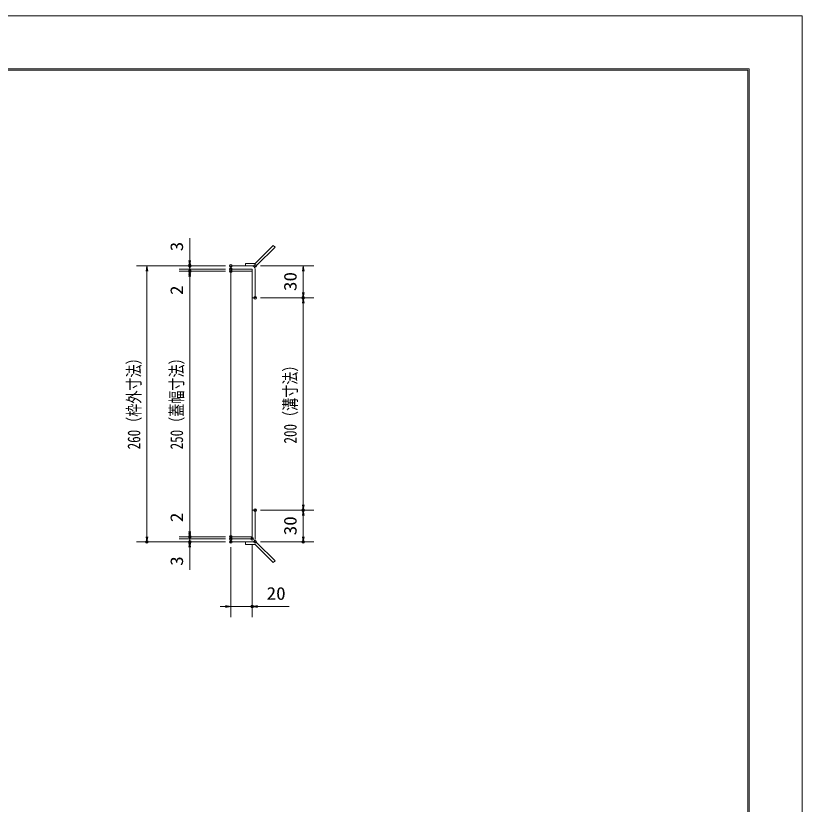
# Model space of a CAD drawing. Units: millimetres, scale not verified. Extents: x -1050 to 1050, y -742 to 742.
# Drawn here: x 309 to 1050, y 0 to 742 of the extents above; entities that cross this region are included whole.
import ezdxf
from ezdxf.enums import TextEntityAlignment as Align

# ---------------------------------------------------------------- set-up
doc = ezdxf.new("R2010")
doc.units = ezdxf.units.MM
doc.header["$LTSCALE"] = 5
doc.header["$PDMODE"] = 32
doc.header["$PDSIZE"] = 2.5
for name, color, linetype, lineweight in [('0-0_7-図\u3000枠', 4, 'Continuous', 9), ('0-1_寸法注釈', 2, 'Continuous', 9), ('0-2_0', 2, 'Continuous', 9), ('0-3_DEFPOINTS', 134, 'Continuous', 9), ('0-4_アンカー', 7, 'Continuous', 9), ('0-5_枠', 7, 'Continuous', 9), ('0-8_蓋', 5, 'Continuous', 9)]:
    doc.layers.add(name, color=color, linetype=linetype, lineweight=lineweight)
doc.styles.add('ＭＳ ゴシック', font='')
doc.styles.get('ＭＳ ゴシック').set_extended_font_data('MS Gothic')

# ---------------------------------------------------------------- blocks, each defined once
blk = doc.blocks.new('_OPEN')
at = {"layer": '0-2_0'}
blk.add_line((0, 0), (-5, 0), dxfattribs=at)
blk.add_lwpolyline([(-5, 0.833), (0, 0), (-5, -0.833)], dxfattribs=at)
blk = doc.blocks.new('A$C4F066A7F')
at = {"layer": '0-4_アンカー'}
for p, q in [((0, 96.52), (45.24, 96.52)), ((0, 85.02), (0, 96.52)), ((0, 85.02), (45.24, 85.02)), ((130.26, 0), (45.24, 85.02)), ((138.39, 8.13), (53.37, 93.15)), ((138.39, 8.13), (130.26, 0))]:
    blk.add_line(p, q, dxfattribs=at)
blk.add_arc((45.24, 85.02), 11.5, 45, 90, dxfattribs=at)
blk = doc.blocks.new('A$C6EB770D1')
at = {"layer": '0-4_アンカー'}
for p, q in [((130.257, 96.52), (45.237, 11.5)), ((138.388, 88.388), (53.368, 3.368)), ((138.388, 88.388), (130.257, 96.52)), ((0, 11.5), (45.237, 11.5)), ((0, 11.5), (0, 0)), ((0, 0), (45.237, 0))]:
    blk.add_line(p, q, dxfattribs=at)
blk.add_arc((45.237, 11.5), 11.5, 270, 315, dxfattribs=at)

msp = doc.modelspace()

# ---------------------------------------------------------------- linework, layer by layer
at = {"layer": '0-0_7-図\u3000枠'}
for p in [(-973.75, 691.25), (998.75, -691.25)]:
    msp.add_line(p, (998.75, 691.25), dxfattribs=at)
msp.add_lwpolyline([(-975, 692.5), (1000, 692.5), (1000, -692.5)], dxfattribs=at)
at = {"layer": '0-1_寸法注釈'}
for p, q in [((472.894, 511.961), (472.894, 533.075)), ((472.894, 508.961), (472.894, 513.961)), ((506.592, 506.961), (422.621, 506.961)), ((506.592, 506.961), (462.894, 506.961)), ((472.894, 503.961), (472.894, 506.961)), ((539.639, 506.961), (589.91, 506.961)), ((432.621, 501.961), (432.621, 251.961)), ((506.592, 503.961), (462.894, 503.961)), ((506.592, 503.961), (462.894, 503.961)), ((506.592, 501.961), (462.894, 501.961)), ((506.592, 501.961), (462.894, 501.961)), ((472.894, 503.961), (472.894, 501.961)), ((472.894, 498.961), (472.894, 493.961)), ((579.91, 501.961), (579.91, 481.961)), ((472.894, 496.961), (472.894, 475.848)), ((472.894, 496.961), (472.894, 256.961)), ((539.639, 476.961), (589.91, 476.961)), ((539.639, 476.961), (589.91, 476.961)), ((579.91, 471.961), (579.91, 281.961)), ((472.894, 256.961), (472.894, 278.075)), ((539.592, 276.961), (589.91, 276.961)), ((539.592, 276.961), (589.91, 276.961)), ((579.91, 271.961), (579.91, 251.961)), ((472.894, 254.961), (472.894, 259.961)), ((506.592, 246.961), (422.621, 246.961)), ((506.592, 251.961), (462.894, 251.961)), ((506.592, 251.961), (462.894, 251.961)), ((506.592, 249.961), (462.894, 249.961)), ((506.592, 249.961), (462.894, 249.961)), ((506.592, 246.961), (462.894, 246.961)), ((472.894, 249.961), (472.894, 251.961)), ((472.894, 249.961), (472.894, 246.961)), ((539.639, 246.961), (589.91, 246.961)), ((472.894, 244.961), (472.894, 239.961)), ((472.894, 241.961), (472.894, 220.848)), ((511.592, 241.961), (511.592, 176.21)), ((531.592, 244.961), (531.592, 176.21)), ((506.592, 186.21), (501.592, 186.21)), ((511.592, 186.21), (531.592, 186.21)), ((536.592, 186.21), (566.439, 186.21))]:
    msp.add_line(p, q, dxfattribs=at)
at = {"layer": '0-3_DEFPOINTS'}
msp.add_lwpolyline([(-1050, -742.5), (-1050, 742.5), (1050, 742.5), (1050, -742.5)], close=True, dxfattribs=at)
for p in [(472.894, 506.961), (511.592, 506.961), (511.592, 506.961), (511.592, 503.961), (534.639, 506.961), (472.894, 501.961), (511.592, 501.961), (534.639, 476.961), (579.91, 476.961), (534.592, 276.961), (579.91, 276.961), (472.894, 251.961), (511.592, 251.961), (432.621, 246.961), (472.894, 246.961), (511.592, 249.961), (511.592, 249.961), (511.592, 246.961), (511.592, 246.961), (531.592, 249.961), (534.639, 246.961), (579.91, 246.961), (531.592, 186.21)]:
    msp.add_point(p, dxfattribs=at)
at = {"layer": '0-5_枠'}
for p, q in [((511.592, 503.961), (511.592, 506.961)), ((511.592, 506.961), (531.592, 506.961)), ((531.592, 503.961), (511.592, 503.961)), ((531.592, 476.961), (531.592, 503.961)), ((534.592, 476.961), (534.592, 503.961)), ((531.592, 476.961), (534.592, 476.961)), ((531.592, 276.961), (534.592, 276.961)), ((531.592, 276.961), (531.592, 249.961)), ((534.592, 276.961), (534.592, 249.961)), ((531.592, 249.961), (511.592, 249.961))]:
    msp.add_line(p, q, dxfattribs=at)
msp.add_lwpolyline([(511.592, 249.961), (511.592, 246.961), (531.592, 246.961)], dxfattribs=at)
for centre, start, end in [((531.592, 503.961), 0, 90), ((531.592, 249.961), 270, 0)]:
    msp.add_arc(centre, 3, start, end, dxfattribs=at)
at = {"layer": '0-8_蓋'}
for p, q in [((511.592, 501.961), (511.592, 251.961)), ((511.592, 501.961), (531.592, 501.961)), ((531.592, 501.961), (531.592, 251.961)), ((531.592, 251.961), (511.592, 251.961))]:
    msp.add_line(p, q, dxfattribs=at)
at = {"layer": '0-8_蓋', "color": 7}
for p in [(511.592, 501.961), (511.592, 251.961)]:
    msp.add_point(p, dxfattribs=at)

# ---------------------------------------------------------------- block references
at = {"layer": '0-1_寸法注釈'}
for p, rotation in [((432.621, 506.961), 90), ((472.894, 506.961), 270), ((472.894, 503.961), 270), ((579.91, 506.961), 90), ((472.894, 503.961), 90), ((472.894, 501.961), 90), ((472.894, 501.961), 90), ((579.91, 476.961), 270), ((579.91, 476.961), 90), ((579.91, 276.961), 270), ((579.91, 276.961), 90), ((472.894, 251.961), 270), ((472.894, 251.961), 270), ((472.894, 249.961), 270), ((432.621, 246.961), 270), ((472.894, 249.961), 90), ((472.894, 246.961), 90), ((579.91, 246.961), 270), ((531.592, 186.21), 180)]:
    msp.add_blockref('_OPEN', p, dxfattribs=dict(at, rotation=rotation))
msp.add_blockref('_OPEN', (511.592, 186.21), dxfattribs=at)
at = {"layer": '0-4_アンカー', "xscale": 0.2, "yscale": 0.2}
for name, p in [('A$C6EB770D1', (525.592, 506.961)), ('A$C4F066A7F', (525.592, 227.657))]:
    msp.add_blockref(name, p, dxfattribs=at)

# ---------------------------------------------------------------- texts
at = {"layer": '0-1_寸法注釈', "color": 7, "style": 'ＭＳ ゴシック'}
for s, height, width, p in [('3', 12.02, 1.1, (470.207, 520.651)), ('30', 12.02, 1.1, (577.223, 483.228)), ('2', 12.02, 1.1, (470.207, 479.538)), ('260（枠外寸法）', 12.03, 0.75, (429.934, 334.168)), ('250（蓋幅寸法）', 12.03, 0.75, (470.207, 334.168)), ('200（溝寸法）', 12.03, 0.75, (577.223, 339.67)), ('2', 12.02, 1.1, (470.207, 265.651)), ('30', 12.02, 1.1, (577.223, 253.228)), ('3', 12.02, 1.1, (470.207, 224.538))]:
    msp.add_text(s, height=height, rotation=90, dxfattribs=dict(at, width=width)).set_placement(p, align=Align.BOTTOM_LEFT)
at = {"layer": '0-1_寸法注釈', "color": 7, "style": 'ＭＳ ゴシック', "width": 1.1}
msp.add_text('20', height=12.02, dxfattribs=at).set_placement((545.282, 188.897), align=Align.BOTTOM_LEFT)

doc.saveas('drawing.dxf')
